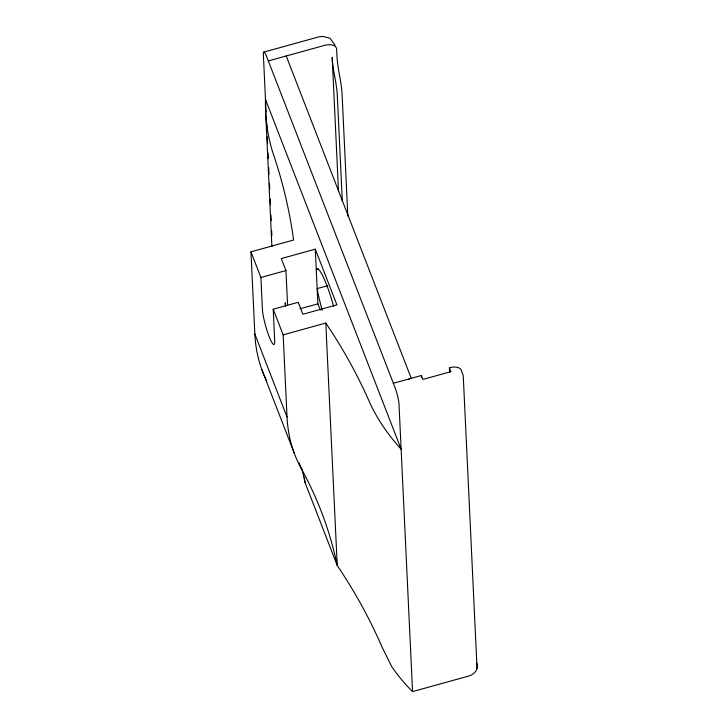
<?xml version="1.0" encoding="UTF-8"?>
<svg xmlns="http://www.w3.org/2000/svg" width="728" height="728" viewBox="0 0 728 728"><rect width="100%" height="100%" fill="white"/><g stroke="black" fill="none" stroke-linecap="round" stroke-linejoin="round"><path stroke-width="1.09" d="M263.691 52.134L318.964 36.828L322.65 36.4L330.048 38.22L335.117 45.318M268.323 60.943L324.379 45.427A12.522 6.852 -21.2 0 1 336.636 49.222L336.973 56.329A55.701 8.399 74.5 0 0 339.539 75.412A55.674 8.39 74.5 0 1 342.115 94.84L347.829 216.089M266.767 381.163A388.434 212.649 -21.2 0 1 254.836 334.006L250.96 251.843L293.602 240.031A674.283 555.027 -2.7 0 0 272.472 151.524A243.38 200.327 -2.7 0 1 265.483 99.454L401.119 449.131A237.21 195.25 -2.7 0 1 370.779 404.95A674.283 555.027 -2.7 0 0 325.798 323.05L283.156 334.853L287.032 417.017A388.434 212.649 -21.2 0 0 301.574 469.196A1147.219 628.055 -21.2 0 1 337.237 565.52A674.283 555.027 -2.7 0 1 382.218 647.429L391.773 666.702A211.666 174.229 -2.7 0 0 412.558 691.6L468.605 676.085A12.522 10.301 -2.7 0 0 476.749 663.017M250.96 251.843L260.906 277.477L262.389 309.072A20.339 3.067 74.5 0 0 269.096 336.482A20.339 3.067 74.5 0 0 274.702 340.813L273.218 309.218L298.262 302.284L302.903 314.241L336.891 304.832L315.297 249.167L281.308 258.577L285.949 270.543L287.587 305.132M260.906 277.477L285.949 270.543M318.382 269.114L316.271 269.697L316.607 268.878A39.94 6.024 74.5 0 1 333.588 306.27M327.718 285.676L317.162 288.597L317.645 291.446A39.94 6.024 74.5 0 0 322.167 310.137M299.818 308.836L317.881 303.84L315.297 249.167M393.357 383.274L421.385 375.512L422.895 379.415L450.923 371.662L449.413 367.749A12.522 6.852 -21.2 0 1 461.67 371.553L463.181 375.457L463.49 380.908L477.04 668.34M286.213 55.992L411.247 378.314M408.863 378.979L409.1 379.597M317.881 303.84L320.32 310.137M273.218 309.218L283.156 334.853M254.836 334.006L287.032 417.017M299.135 462.899L301.574 469.196M261.907 369.751L294.103 452.761M301.629 467.795A1147.219 628.055 -21.2 0 1 305.032 482.509L337.237 565.52L325.798 323.05M449.413 367.749L449.622 372.254M421.385 375.512L421.485 377.759M412.558 691.6L398.999 404.04A12.522 1.884 74.5 0 0 394.876 387.178L266.812 57.039A12.522 1.884 74.5 0 0 263.354 54.373L266.066 111.921M342.315 201.547L337.346 96.16A55.674 8.39 74.5 0 0 334.762 76.731M332.205 57.649L338.52 191.619M285.421 306.033L285.267 302.739A20.339 3.067 74.5 0 0 285.613 306.261M266.494 120.984L266.821 127.782M267.24 136.846L267.567 143.643M267.995 152.707L268.259 158.376M268.687 167.44L269.005 174.238M269.433 183.301L269.706 188.971M270.179 199.163L270.452 204.832M270.934 215.033L271.198 220.693M271.68 230.894L271.89 235.426M265.483 108.226L271.899 246.555M334.698 76.613A55.701 8.399 74.5 0 1 332.15 57.512M304.268 477.159A674.283 555.027 -2.7 0 1 305.032 482.509"/></g></svg>
